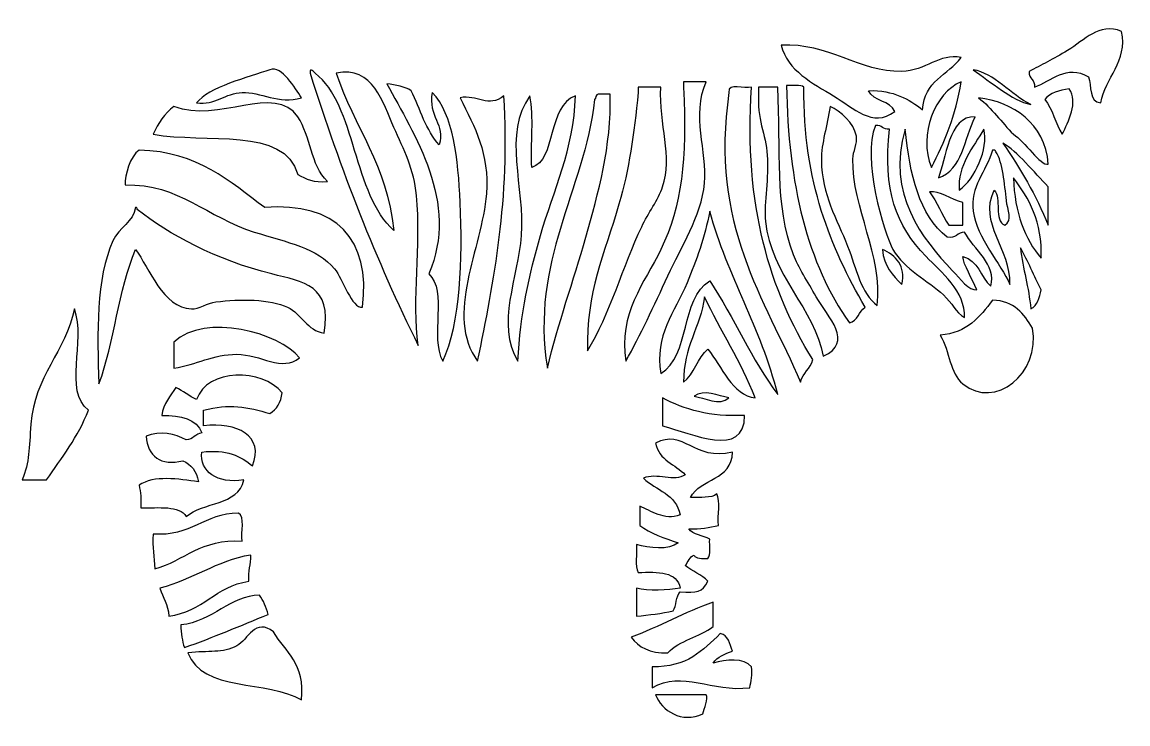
# Model space of a CAD drawing. Header units: centimetres. Extents: x -66 to 65, y -66 to 66.
# Drawn here: x 9.34 to 17, y 43.71 to 48.57 of the extents above; entities that cross this region are included whole.
import ezdxf

# ---------------------------------------------------------------- set-up
doc = ezdxf.new("R2010")
doc.units = ezdxf.units.CM
doc.header["$MEASUREMENT"] = 0
doc.layers.add('Layer 1', color=7, linetype='Continuous')

msp = doc.modelspace()

# ---------------------------------------------------------------- linework, layer by layer
at = {"layer": 'Layer 1'}
for points, knots in [([(16.96057, 48.50759), (17.00407, 48.29693), (16.84712, 48.18686), (16.81542, 48.01155), (16.81542, 48.01155), (16.73242, 48.01729), (16.75435, 48.12791), (16.73073, 48.19303), (16.73073, 48.19303), (16.57674, 48.2805), (16.47522, 48.16303), (16.35568, 48.12043), (16.35568, 48.12043), (16.36502, 48.17814), (16.31258, 48.17411), (16.31941, 48.22933), (16.31941, 48.22933), (16.40146, 48.27267), (16.48718, 48.3168), (16.58555, 48.37451), (16.58555, 48.37451), (16.70517, 48.44464), (16.80008, 48.57146), (16.96057, 48.50759)], [0, 0, 0, 0, 0.1428571, 0.1428571, 0.1428571, 0.1428571, 0.2857143, 0.2857143, 0.2857143, 0.2857143, 0.4285714, 0.4285714, 0.4285714, 0.4285714, 0.5714286, 0.5714286, 0.5714286, 0.5714286, 0.7142857, 0.7142857, 0.7142857, 0.7142857, 1, 1, 1, 1]), ([(14.60147, 48.4108), (14.92132, 48.43181), (15.14704, 48.223), (15.43623, 48.22935), (15.43623, 48.22935), (15.60215, 48.23297), (15.69872, 48.35823), (15.84758, 48.32613), (15.84758, 48.32613), (15.75926, 48.20474), (15.58943, 48.16487), (15.58141, 47.9632), (15.58141, 47.9632), (15.48545, 48.0366), (15.3808, 48.10134), (15.20636, 48.09626), (15.20636, 48.09626), (15.23898, 48.02003), (15.3573, 48.02945), (15.38784, 47.95108), (15.38784, 47.95108), (15.2347, 47.83662), (15.10056, 47.97722), (14.96437, 48.05998), (14.96437, 48.05998), (14.82166, 48.1467), (14.64184, 48.23647), (14.60147, 48.4108)], [0, 0, 0, 0, 0.125, 0.125, 0.125, 0.125, 0.25, 0.25, 0.25, 0.25, 0.375, 0.375, 0.375, 0.375, 0.5, 0.5, 0.5, 0.5, 0.625, 0.625, 0.625, 0.625, 0.75, 0.75, 0.75, 0.75, 1, 1, 1, 1]), ([(11.27449, 48.04785), (11.11976, 47.99824), (10.98956, 48.0892), (10.86317, 48.08415), (10.86317, 48.08415), (10.75025, 48.07965), (10.67452, 47.99406), (10.54861, 48.01155), (10.54861, 48.01155), (10.62317, 48.119), (10.91239, 48.1902), (11.05672, 48.24142), (11.05672, 48.24142), (11.14069, 48.27123), (11.23123, 48.11172), (11.27449, 48.04785)], [0, 0, 0, 0, 0.2, 0.2, 0.2, 0.2, 0.4, 0.4, 0.4, 0.4, 0.6, 0.6, 0.6, 0.6, 1, 1, 1, 1]), ([(11.91568, 47.12839), (11.87062, 47.57935), (11.64051, 47.84528), (11.51642, 48.2172), (11.51642, 48.2172), (11.77132, 48.27234), (11.84207, 48.00879), (11.91568, 47.84218), (11.91568, 47.84218), (11.98431, 47.6869), (12.05625, 47.5496), (12.07297, 47.37035), (12.07297, 47.37035), (12.10551, 47.02073), (12.04051, 46.64677), (12.08504, 46.3299), (12.08504, 46.3299), (11.79342, 46.91741), (11.54651, 47.5496), (11.33497, 48.2172), (11.33497, 48.2172), (11.33209, 48.26596), (11.36664, 48.22075), (11.37127, 48.2172), (11.37127, 48.2172), (11.65266, 48.00027), (11.63546, 47.37078), (11.91568, 47.12839)], [0, 0, 0, 0, 0.125, 0.125, 0.125, 0.125, 0.25, 0.25, 0.25, 0.25, 0.375, 0.375, 0.375, 0.375, 0.5, 0.5, 0.5, 0.5, 0.625, 0.625, 0.625, 0.625, 0.75, 0.75, 0.75, 0.75, 1, 1, 1, 1]), ([(15.93224, 48.24142), (16.07408, 48.21787), (16.19521, 48.06886), (16.33147, 47.99946), (16.33147, 47.99946), (16.19744, 48.03081), (16.05292, 48.15638), (15.93224, 48.24142)], [0, 0, 0, 0, 0.3333333, 0.3333333, 0.3333333, 0.3333333, 1, 1, 1, 1]), ([(11.45594, 47.46714), (11.36138, 47.45724), (11.30433, 47.48487), (11.25031, 47.51556), (11.25031, 47.51556), (11.15802, 47.85071), (10.60946, 47.72963), (10.24616, 47.7938), (10.24616, 47.7938), (10.28288, 47.87), (10.32575, 47.94006), (10.39134, 47.98737), (10.39134, 47.98737), (10.69588, 47.8631), (11.09275, 48.15107), (11.25031, 47.91479), (11.25031, 47.91479), (11.34111, 47.77866), (11.33656, 47.58226), (11.45594, 47.46714)], [0, 0, 0, 0, 0.1666667, 0.1666667, 0.1666667, 0.1666667, 0.3333333, 0.3333333, 0.3333333, 0.3333333, 0.5, 0.5, 0.5, 0.5, 0.6666667, 0.6666667, 0.6666667, 0.6666667, 1, 1, 1, 1]), ([(11.86729, 48.14466), (11.93071, 48.13548), (11.99201, 48.12418), (12.03668, 48.09624), (12.03668, 48.09624), (12.09701, 47.96704), (12.14037, 47.82089), (12.23022, 47.72119), (12.23022, 47.72119), (12.27644, 47.86023), (12.14844, 47.91875), (12.18185, 48.08415), (12.18185, 48.08415), (12.32801, 47.93373), (12.36182, 47.6206), (12.37537, 47.32196), (12.37537, 47.32196), (12.39331, 46.92847), (12.37828, 46.48347), (12.2544, 46.22106), (12.2544, 46.22106), (12.16288, 46.3901), (12.29046, 46.70916), (12.15764, 46.82595), (12.15764, 46.82595), (12.37254, 47.32281), (12.05406, 47.79295), (11.86729, 48.14466)], [0, 0, 0, 0, 0.125, 0.125, 0.125, 0.125, 0.25, 0.25, 0.25, 0.25, 0.375, 0.375, 0.375, 0.375, 0.5, 0.5, 0.5, 0.5, 0.625, 0.625, 0.625, 0.625, 0.75, 0.75, 0.75, 0.75, 1, 1, 1, 1]), ([(14.08127, 48.15672), (13.97721, 47.92619), (14.09032, 47.67539), (14.06915, 47.45504), (14.06915, 47.45504), (14.0469, 47.22324), (13.90672, 47.01297), (13.81507, 46.81385), (13.81507, 46.81385), (13.71789, 46.60263), (13.62497, 46.403), (13.52472, 46.22105), (13.52472, 46.22105), (13.46794, 46.55226), (13.65503, 46.76329), (13.76668, 46.99533), (13.76668, 46.99533), (13.91247, 47.29825), (13.94824, 47.61961), (13.92395, 48.12044), (13.92395, 48.12044), (13.92395, 48.13256), (13.92395, 48.14465), (13.92395, 48.15674), (13.92395, 48.15674), (13.97639, 48.15672), (14.02883, 48.15672), (14.08127, 48.15672)], [0, 0, 0, 0, 0.125, 0.125, 0.125, 0.125, 0.25, 0.25, 0.25, 0.25, 0.375, 0.375, 0.375, 0.375, 0.5, 0.5, 0.5, 0.5, 0.625, 0.625, 0.625, 0.625, 0.75, 0.75, 0.75, 0.75, 1, 1, 1, 1]), ([(14.39581, 48.12042), (14.33988, 47.29426), (14.52495, 46.70908), (14.81928, 46.23312), (14.81928, 46.23312), (14.80536, 46.16637), (14.74922, 46.14187), (14.73456, 46.07585), (14.73456, 46.07585), (14.48704, 46.65584), (14.10414, 47.16218), (14.23855, 48.08412), (14.23855, 48.08412), (14.23076, 48.15641), (14.3467, 48.105), (14.39581, 48.12042)], [0, 0, 0, 0, 0.2, 0.2, 0.2, 0.2, 0.4, 0.4, 0.4, 0.4, 0.6, 0.6, 0.6, 0.6, 1, 1, 1, 1]), ([(14.75874, 48.12042), (14.75115, 47.46357), (14.94538, 47.00851), (15.18218, 46.59608), (15.18218, 46.59608), (15.14008, 46.56555), (15.13143, 46.50165), (15.07328, 46.4872), (15.07328, 46.4872), (14.78462, 46.89212), (14.6477, 47.44883), (14.63775, 48.13254), (14.63775, 48.13254), (14.67883, 48.12923), (14.73582, 48.14191), (14.75874, 48.12042)], [0, 0, 0, 0, 0.2, 0.2, 0.2, 0.2, 0.4, 0.4, 0.4, 0.4, 0.6, 0.6, 0.6, 0.6, 1, 1, 1, 1]), ([(15.84758, 48.15672), (15.81366, 47.92452), (15.73243, 47.73955), (15.64192, 47.56392), (15.64192, 47.56392), (15.54794, 47.79406), (15.66901, 48.08259), (15.84758, 48.15672)], [0, 0, 0, 0, 0.3333333, 0.3333333, 0.3333333, 0.3333333, 1, 1, 1, 1]), ([(12.3754, 48.04785), (12.49089, 48.07045), (12.57341, 47.97358), (12.67787, 48.05997), (12.67787, 48.05997), (12.72264, 47.34173), (12.61101, 46.77989), (12.49642, 46.22106), (12.49642, 46.22106), (12.26401, 46.5392), (12.52756, 47.0024), (12.5569, 47.38248), (12.5569, 47.38248), (12.57852, 47.66275), (12.47673, 47.83846), (12.3754, 48.04785)], [0, 0, 0, 0, 0.2, 0.2, 0.2, 0.2, 0.4, 0.4, 0.4, 0.4, 0.6, 0.6, 0.6, 0.6, 1, 1, 1, 1]), ([(13.41587, 48.07203), (13.42399, 47.71013), (13.33369, 47.38742), (13.24651, 47.08), (13.24651, 47.08), (13.16081, 46.77779), (13.05416, 46.48373), (12.98034, 46.17264), (12.98034, 46.17264), (12.85871, 46.92445), (13.23228, 47.3853), (13.30699, 48.03573), (13.30699, 48.03573), (13.31741, 48.04552), (13.31416, 48.06888), (13.33117, 48.07203), (13.33117, 48.07203), (13.35941, 48.07203), (13.38764, 48.07203), (13.41587, 48.07203)], [0, 0, 0, 0, 0.1666667, 0.1666667, 0.1666667, 0.1666667, 0.3333333, 0.3333333, 0.3333333, 0.3333333, 0.5, 0.5, 0.5, 0.5, 0.6666667, 0.6666667, 0.6666667, 0.6666667, 1, 1, 1, 1]), ([(13.76668, 48.12042), (13.75165, 47.86332), (13.85016, 47.63877), (13.7788, 47.43084), (13.7788, 47.43084), (13.74755, 47.33977), (13.67916, 47.2477), (13.63362, 47.15258), (13.63362, 47.15258), (13.50519, 46.88448), (13.41283, 46.54293), (13.25857, 46.29361), (13.25857, 46.29361), (13.24666, 46.69951), (13.37581, 46.96274), (13.47632, 47.30985), (13.47632, 47.30985), (13.54678, 47.55311), (13.57977, 47.78896), (13.60941, 48.08413), (13.60941, 48.08413), (13.60941, 48.09622), (13.60941, 48.10834), (13.60941, 48.12043), (13.60941, 48.12043), (13.66185, 48.12042), (13.71427, 48.12042), (13.76668, 48.12042)], [0, 0, 0, 0, 0.125, 0.125, 0.125, 0.125, 0.25, 0.25, 0.25, 0.25, 0.375, 0.375, 0.375, 0.375, 0.5, 0.5, 0.5, 0.5, 0.625, 0.625, 0.625, 0.625, 0.75, 0.75, 0.75, 0.75, 1, 1, 1, 1]), ([(14.57729, 48.12042), (14.59928, 47.68222), (14.55379, 47.30786), (14.68617, 46.959), (14.68617, 46.959), (14.71861, 46.87349), (14.78481, 46.77085), (14.84341, 46.66865), (14.84341, 46.66865), (14.9244, 46.52757), (15.10903, 46.35089), (14.8918, 46.25733), (14.8918, 46.25733), (14.83555, 46.58012), (14.5272, 46.82306), (14.49257, 47.18888), (14.49257, 47.18888), (14.47926, 47.3294), (14.51654, 47.49151), (14.50466, 47.64862), (14.50466, 47.64862), (14.49344, 47.79623), (14.43052, 47.89997), (14.44418, 48.08415), (14.44418, 48.08415), (14.44418, 48.09624), (14.44418, 48.10836), (14.44418, 48.12045), (14.44418, 48.12045), (14.48857, 48.12042), (14.53292, 48.12042), (14.57729, 48.12042)], [0, 0, 0, 0, 0.1111111, 0.1111111, 0.1111111, 0.1111111, 0.2222222, 0.2222222, 0.2222222, 0.2222222, 0.3333333, 0.3333333, 0.3333333, 0.3333333, 0.4444444, 0.4444444, 0.4444444, 0.4444444, 0.5555556, 0.5555556, 0.5555556, 0.5555556, 0.6666667, 0.6666667, 0.6666667, 0.6666667, 0.7777778, 0.7777778, 0.7777778, 0.7777778, 1, 1, 1, 1]), ([(16.54928, 47.79379), (16.50081, 47.86637), (16.48393, 47.97043), (16.42829, 48.03575), (16.42829, 48.03575), (16.46441, 48.08031), (16.52716, 48.09817), (16.59765, 48.10835), (16.59765, 48.10835), (16.66093, 48.01782), (16.59209, 47.88235), (16.54928, 47.79379)], [0, 0, 0, 0, 0.25, 0.25, 0.25, 0.25, 0.5, 0.5, 0.5, 0.5, 1, 1, 1, 1]), ([(12.85935, 48.05996), (12.8875, 47.91875), (12.8634, 47.72529), (12.87144, 47.56392), (12.87144, 47.56392), (13.04162, 47.61157), (12.98037, 47.99532), (13.17391, 48.05996), (13.17391, 48.05996), (13.16468, 47.68848), (13.02238, 47.40625), (12.93195, 47.09209), (12.93195, 47.09209), (12.85448, 46.82311), (12.79349, 46.55234), (12.77466, 46.22106), (12.77466, 46.22106), (12.61988, 46.47556), (12.77736, 46.80415), (12.79887, 47.09209), (12.79887, 47.09209), (12.8236, 47.42285), (12.6675, 47.80499), (12.85935, 48.05996)], [0, 0, 0, 0, 0.1428571, 0.1428571, 0.1428571, 0.1428571, 0.2857143, 0.2857143, 0.2857143, 0.2857143, 0.4285714, 0.4285714, 0.4285714, 0.4285714, 0.5714286, 0.5714286, 0.5714286, 0.5714286, 0.7142857, 0.7142857, 0.7142857, 0.7142857, 1, 1, 1, 1]), ([(14.94024, 47.98736), (15.01202, 47.9531), (15.10632, 47.87285), (15.12166, 47.78173), (15.12166, 47.78173), (15.13036, 47.73029), (15.09835, 47.67375), (15.0975, 47.62444), (15.0975, 47.62444), (15.09139, 47.28141), (15.30874, 46.95176), (15.26683, 46.6082), (15.26683, 46.6082), (15.15422, 46.68887), (15.12189, 46.86395), (15.06117, 47.01955), (15.06117, 47.01955), (14.98764, 47.20791), (14.88131, 47.37438), (14.87972, 47.61235), (14.87972, 47.61235), (14.87891, 47.73522), (14.91974, 47.85192), (14.94024, 47.98736)], [0, 0, 0, 0, 0.1428571, 0.1428571, 0.1428571, 0.1428571, 0.2857143, 0.2857143, 0.2857143, 0.2857143, 0.4285714, 0.4285714, 0.4285714, 0.4285714, 0.5714286, 0.5714286, 0.5714286, 0.5714286, 0.7142857, 0.7142857, 0.7142857, 0.7142857, 1, 1, 1, 1]), ([(15.96852, 48.04785), (16.2049, 48.018), (16.43091, 47.87304), (16.45247, 47.58811), (16.45247, 47.58811), (16.39638, 47.57136), (16.28867, 47.7481), (16.21048, 47.79377), (16.21048, 47.79377), (16.12886, 47.87748), (16.06125, 47.97522), (15.96852, 48.04785)], [0, 0, 0, 0, 0.25, 0.25, 0.25, 0.25, 0.5, 0.5, 0.5, 0.5, 1, 1, 1, 1]), ([(15.94436, 47.91479), (15.87036, 47.76295), (15.85832, 47.54914), (15.69028, 47.49135), (15.69028, 47.49135), (15.73987, 47.61163), (15.76214, 47.92699), (15.94436, 47.91479)], [0, 0, 0, 0, 0.3333333, 0.3333333, 0.3333333, 0.3333333, 1, 1, 1, 1]), ([(15.35154, 47.83009), (15.30635, 47.40744), (15.39528, 47.16181), (15.60562, 46.94691), (15.60562, 46.94691), (15.70619, 46.8442), (15.87931, 46.70296), (15.87179, 46.5235), (15.87179, 46.5235), (15.80795, 46.55993), (15.7876, 46.62486), (15.72661, 46.68077), (15.72661, 46.68077), (15.61998, 46.77853), (15.45189, 46.85995), (15.37577, 46.99533), (15.37577, 46.99533), (15.31232, 47.10817), (15.15794, 47.63128), (15.2548, 47.85427), (15.2548, 47.85427), (15.30291, 47.86211), (15.30338, 47.82226), (15.35154, 47.83009)], [0, 0, 0, 0, 0.1428571, 0.1428571, 0.1428571, 0.1428571, 0.2857143, 0.2857143, 0.2857143, 0.2857143, 0.4285714, 0.4285714, 0.4285714, 0.4285714, 0.5714286, 0.5714286, 0.5714286, 0.5714286, 0.7142857, 0.7142857, 0.7142857, 0.7142857, 1, 1, 1, 1]), ([(15.46044, 47.83009), (15.49137, 47.5142), (15.55794, 47.23396), (15.75079, 47.08), (15.75079, 47.08), (15.81201, 47.07119), (15.82244, 47.11321), (15.87176, 47.1163), (15.87176, 47.1163), (15.93238, 46.99697), (16.0989, 46.8905), (16.05324, 46.74125), (16.05324, 46.74125), (15.98344, 46.80451), (15.96762, 46.92178), (15.8597, 46.94691), (15.8597, 46.94691), (15.86422, 46.89077), (15.92643, 46.788), (15.95643, 46.71704), (15.95643, 46.71704), (15.90256, 46.70728), (15.84247, 46.79173), (15.78712, 46.85013), (15.78712, 46.85013), (15.58048, 47.06783), (15.32635, 47.38083), (15.46044, 47.83009)], [0, 0, 0, 0, 0.125, 0.125, 0.125, 0.125, 0.25, 0.25, 0.25, 0.25, 0.375, 0.375, 0.375, 0.375, 0.5, 0.5, 0.5, 0.5, 0.625, 0.625, 0.625, 0.625, 0.75, 0.75, 0.75, 0.75, 1, 1, 1, 1]), ([(16.00485, 47.83009), (16.04062, 47.69274), (15.9422, 47.482), (15.83546, 47.40665), (15.83546, 47.40665), (15.82019, 47.57747), (15.9347, 47.70611), (16.00485, 47.83009)], [0, 0, 0, 0, 0.3333333, 0.3333333, 0.3333333, 0.3333333, 1, 1, 1, 1]), ([(11.69793, 46.59608), (11.62461, 46.58489), (11.56228, 46.79171), (11.50439, 46.86222), (11.50439, 46.86222), (11.38702, 47.00515), (11.17586, 47.0451), (10.94787, 47.1163), (10.94787, 47.1163), (10.62077, 47.21843), (10.42675, 47.45256), (10.05263, 47.44293), (10.05263, 47.44293), (10.05184, 47.5104), (10.08687, 47.64102), (10.14941, 47.68492), (10.14941, 47.68492), (10.55973, 47.6718), (10.77899, 47.46762), (11.02047, 47.28569), (11.02047, 47.28569), (11.51219, 47.32879), (11.75884, 47.06566), (11.69793, 46.59608)], [0, 0, 0, 0, 0.1428571, 0.1428571, 0.1428571, 0.1428571, 0.2857143, 0.2857143, 0.2857143, 0.2857143, 0.4285714, 0.4285714, 0.4285714, 0.4285714, 0.5714286, 0.5714286, 0.5714286, 0.5714286, 0.7142857, 0.7142857, 0.7142857, 0.7142857, 1, 1, 1, 1]), ([(16.06533, 47.68492), (16.07941, 47.68688), (16.08684, 47.68225), (16.08949, 47.6728), (16.08949, 47.6728), (16.13828, 47.59663), (16.14878, 47.45132), (16.16209, 47.33408), (16.16209, 47.33408), (16.1691, 47.27267), (16.21003, 47.1965), (16.15002, 47.16469), (16.15002, 47.16469), (16.07496, 47.19448), (16.12883, 47.35323), (16.07742, 47.40665), (16.07742, 47.40665), (15.96595, 47.17583), (16.19484, 46.99927), (16.18632, 46.75337), (16.18632, 46.75337), (16.12152, 46.89759), (15.95867, 47.07431), (15.93221, 47.26148), (15.93221, 47.26148), (15.90859, 47.42907), (16.0217, 47.53329), (16.06533, 47.68492)], [0, 0, 0, 0, 0.125, 0.125, 0.125, 0.125, 0.25, 0.25, 0.25, 0.25, 0.375, 0.375, 0.375, 0.375, 0.5, 0.5, 0.5, 0.5, 0.625, 0.625, 0.625, 0.625, 0.75, 0.75, 0.75, 0.75, 1, 1, 1, 1]), ([(16.13793, 47.73331), (16.23786, 47.67592), (16.35317, 47.52918), (16.45247, 47.43086), (16.45247, 47.43086), (16.45247, 47.34215), (16.45247, 47.2534), (16.45247, 47.16469), (16.45247, 47.16469), (16.36592, 47.37252), (16.25734, 47.55831), (16.13793, 47.73331)], [0, 0, 0, 0, 0.25, 0.25, 0.25, 0.25, 0.5, 0.5, 0.5, 0.5, 1, 1, 1, 1]), ([(16.21051, 47.49132), (16.32047, 47.35128), (16.4094, 47.19012), (16.40408, 46.93482), (16.40408, 46.93482), (16.28782, 47.0686), (16.21974, 47.25055), (16.21051, 47.49132)], [0, 0, 0, 0, 0.3333333, 0.3333333, 0.3333333, 0.3333333, 1, 1, 1, 1]), ([(15.62977, 47.39456), (15.69647, 47.40858), (15.78132, 47.33654), (15.85967, 47.32196), (15.85967, 47.32196), (15.85967, 47.26955), (15.85967, 47.21711), (15.85967, 47.16469), (15.85967, 47.16469), (15.82739, 47.16469), (15.79514, 47.16469), (15.76289, 47.16469), (15.76289, 47.16469), (15.71404, 47.23682), (15.68184, 47.32561), (15.62977, 47.39456)], [0, 0, 0, 0, 0.2, 0.2, 0.2, 0.2, 0.4, 0.4, 0.4, 0.4, 0.6, 0.6, 0.6, 0.6, 1, 1, 1, 1]), ([(10.12522, 47.28569), (10.13551, 47.28791), (10.1366, 47.28098), (10.13729, 47.27357), (10.13729, 47.27357), (10.35377, 47.09998), (10.68813, 46.92183), (11.06886, 46.82595), (11.06886, 46.82595), (11.28878, 46.77057), (11.4919, 46.74983), (11.43182, 46.41463), (11.43182, 46.41463), (11.31482, 46.4349), (11.27799, 46.54854), (11.17774, 46.59611), (11.17774, 46.59611), (11.05839, 46.65276), (10.84868, 46.65339), (10.68173, 46.63241), (10.68173, 46.63241), (10.62339, 46.62508), (10.5655, 46.58187), (10.51237, 46.58402), (10.51237, 46.58402), (10.31592, 46.59188), (10.21929, 46.86771), (10.12523, 46.99534), (10.12523, 46.99534), (10.00781, 46.71753), (9.97791, 46.35222), (9.87115, 46.06379), (9.87115, 46.06379), (9.858, 46.41719), (9.85107, 46.7951), (9.96791, 47.05585), (9.96791, 47.05585), (10.01, 47.14969), (10.1112, 47.18975), (10.12522, 47.28569)], [0, 0, 0, 0, 0.0909091, 0.0909091, 0.0909091, 0.0909091, 0.1818182, 0.1818182, 0.1818182, 0.1818182, 0.2727273, 0.2727273, 0.2727273, 0.2727273, 0.3636364, 0.3636364, 0.3636364, 0.3636364, 0.4545455, 0.4545455, 0.4545455, 0.4545455, 0.5454545, 0.5454545, 0.5454545, 0.5454545, 0.6363636, 0.6363636, 0.6363636, 0.6363636, 0.7272727, 0.7272727, 0.7272727, 0.7272727, 0.8181818, 0.8181818, 0.8181818, 0.8181818, 1, 1, 1, 1]), ([(14.10543, 47.26148), (14.2309, 46.80621), (14.46055, 46.45516), (14.57729, 45.99119), (14.57729, 45.99119), (14.39568, 46.22897), (14.274, 46.52668), (14.10543, 46.77756), (14.10543, 46.77756), (13.90101, 46.65532), (13.97248, 46.25723), (13.76668, 46.13637), (13.76668, 46.13637), (13.71937, 46.40251), (13.86394, 46.55841), (13.94816, 46.76547), (13.94816, 46.76547), (14.01206, 46.92257), (14.0722, 47.07815), (14.10543, 47.26148)], [0, 0, 0, 0, 0.1666667, 0.1666667, 0.1666667, 0.1666667, 0.3333333, 0.3333333, 0.3333333, 0.3333333, 0.5, 0.5, 0.5, 0.5, 0.6666667, 0.6666667, 0.6666667, 0.6666667, 1, 1, 1, 1]), ([(15.30317, 46.99533), (15.39511, 46.95699), (15.46658, 46.87963), (15.43623, 46.75337), (15.43623, 46.75337), (15.37482, 46.81693), (15.30997, 46.87712), (15.30317, 46.99533)], [0, 0, 0, 0, 0.3333333, 0.3333333, 0.3333333, 0.3333333, 1, 1, 1, 1]), ([(16.25895, 47.0074), (16.31293, 46.91622), (16.35203, 46.81015), (16.40407, 46.71705), (16.40407, 46.71705), (16.39163, 46.66093), (16.37729, 46.60672), (16.33147, 46.58399), (16.33147, 46.58399), (16.31647, 46.73427), (16.27718, 46.86034), (16.25895, 47.0074)], [0, 0, 0, 0, 0.25, 0.25, 0.25, 0.25, 0.5, 0.5, 0.5, 0.5, 1, 1, 1, 1]), ([(14.06915, 46.66868), (14.18141, 46.43011), (14.32291, 46.22074), (14.42001, 45.96698), (14.42001, 45.96698), (14.26428, 45.98471), (14.18652, 46.1851), (14.09336, 46.30573), (14.09336, 46.30573), (14.0211, 46.2449), (13.99914, 46.13378), (13.92397, 46.07586), (13.92397, 46.07586), (13.92228, 46.32356), (14.04031, 46.45154), (14.06915, 46.66868)], [0, 0, 0, 0, 0.2, 0.2, 0.2, 0.2, 0.4, 0.4, 0.4, 0.4, 0.6, 0.6, 0.6, 0.6, 1, 1, 1, 1]), ([(15.7024, 46.40251), (15.89102, 46.4155), (15.97852, 46.5297), (16.06536, 46.64447), (16.06536, 46.64447), (16.21768, 46.63952), (16.28343, 46.548), (16.34362, 46.4509), (16.34362, 46.4509), (16.39815, 46.13488), (16.08404, 45.88273), (15.85972, 46.06376), (15.85972, 46.06376), (15.77027, 46.13591), (15.77093, 46.28853), (15.7024, 46.40251)], [0, 0, 0, 0, 0.2, 0.2, 0.2, 0.2, 0.4, 0.4, 0.4, 0.4, 0.6, 0.6, 0.6, 0.6, 1, 1, 1, 1]), ([(9.70176, 46.58399), (9.78394, 46.35764), (9.62365, 46.01765), (9.79854, 45.88229), (9.79854, 45.88229), (9.72782, 45.69494), (9.61233, 45.55235), (9.50819, 45.39834), (9.50819, 45.39834), (9.45173, 45.39834), (9.39524, 45.39834), (9.3388, 45.39834), (9.3388, 45.39834), (9.39, 45.52238), (9.38759, 45.61712), (9.39931, 45.78548), (9.39931, 45.78548), (9.42246, 46.1171), (9.64368, 46.28932), (9.70176, 46.58399)], [0, 0, 0, 0, 0.1666667, 0.1666667, 0.1666667, 0.1666667, 0.3333333, 0.3333333, 0.3333333, 0.3333333, 0.5, 0.5, 0.5, 0.5, 0.6666667, 0.6666667, 0.6666667, 0.6666667, 1, 1, 1, 1]), ([(11.2624, 46.24524), (11.14111, 46.14496), (10.99297, 46.26945), (10.82687, 46.26945), (10.82687, 46.26945), (10.66084, 46.26945), (10.55043, 46.19849), (10.39134, 46.17267), (10.39134, 46.17267), (10.39134, 46.23315), (10.39134, 46.29364), (10.39134, 46.35415), (10.39134, 46.35415), (10.60975, 46.55806), (11.12217, 46.41936), (11.2624, 46.24524)], [0, 0, 0, 0, 0.2, 0.2, 0.2, 0.2, 0.4, 0.4, 0.4, 0.4, 0.6, 0.6, 0.6, 0.6, 1, 1, 1, 1]), ([(11.14143, 46.00328), (11.13534, 45.93277), (11.10209, 45.88938), (11.05674, 45.8581), (11.05674, 45.8581), (10.90468, 45.90692), (10.77035, 45.92716), (10.59703, 45.88231), (10.59703, 45.88231), (10.59703, 45.84601), (10.59703, 45.80971), (10.59703, 45.77341), (10.59703, 45.77341), (10.82706, 45.80286), (11.0206, 45.70446), (10.93578, 45.49517), (10.93578, 45.49517), (10.8568, 45.56542), (10.75356, 45.61135), (10.58494, 45.59195), (10.58494, 45.59195), (10.56772, 45.46066), (10.69085, 45.36801), (10.87532, 45.39838), (10.87532, 45.39838), (10.83725, 45.2187), (10.59081, 45.24736), (10.47606, 45.14433), (10.47606, 45.14433), (10.43005, 45.22333), (10.28614, 45.20444), (10.1615, 45.20481), (10.1615, 45.20481), (10.16523, 45.26498), (10.15959, 45.3158), (10.14941, 45.3621), (10.14941, 45.3621), (10.25231, 45.43274), (10.4223, 45.40478), (10.56073, 45.38628), (10.56073, 45.38628), (10.55004, 45.46023), (10.51014, 45.50505), (10.45188, 45.53146), (10.45188, 45.53146), (10.30321, 45.49153), (10.20661, 45.56543), (10.19777, 45.70085), (10.19777, 45.70085), (10.29455, 45.74003), (10.40102, 45.719), (10.47606, 45.67667), (10.47606, 45.67667), (10.52556, 45.67955), (10.5398, 45.71776), (10.58494, 45.72506), (10.58494, 45.72506), (10.54978, 45.82298), (10.4391, 45.84537), (10.30665, 45.84603), (10.30665, 45.84603), (10.31977, 45.92972), (10.367, 45.97927), (10.40346, 46.0396), (10.40346, 46.0396), (10.45458, 46.01409), (10.49749, 45.98039), (10.54861, 45.95491), (10.54861, 45.95491), (10.61899, 46.17555), (11.00702, 46.17224), (11.14143, 46.00328)], [0, 0, 0, 0, 0.0526316, 0.0526316, 0.0526316, 0.0526316, 0.1052632, 0.1052632, 0.1052632, 0.1052632, 0.1578947, 0.1578947, 0.1578947, 0.1578947, 0.2105263, 0.2105263, 0.2105263, 0.2105263, 0.2631579, 0.2631579, 0.2631579, 0.2631579, 0.3157895, 0.3157895, 0.3157895, 0.3157895, 0.3684211, 0.3684211, 0.3684211, 0.3684211, 0.4210526, 0.4210526, 0.4210526, 0.4210526, 0.4736842, 0.4736842, 0.4736842, 0.4736842, 0.5263158, 0.5263158, 0.5263158, 0.5263158, 0.5789474, 0.5789474, 0.5789474, 0.5789474, 0.6315789, 0.6315789, 0.6315789, 0.6315789, 0.6842105, 0.6842105, 0.6842105, 0.6842105, 0.7368421, 0.7368421, 0.7368421, 0.7368421, 0.7894737, 0.7894737, 0.7894737, 0.7894737, 0.8421053, 0.8421053, 0.8421053, 0.8421053, 0.8947368, 0.8947368, 0.8947368, 0.8947368, 1, 1, 1, 1]), ([(14.23851, 45.96698), (14.17744, 45.90845), (14.06526, 45.96896), (13.99655, 45.97907), (13.99655, 45.97907), (14.06537, 46.02984), (14.16485, 45.98203), (14.23851, 45.96698)], [0, 0, 0, 0, 0.3333333, 0.3333333, 0.3333333, 0.3333333, 1, 1, 1, 1]), ([(13.7788, 45.96698), (13.9289, 45.88721), (14.10479, 45.83326), (14.34739, 45.84599), (14.34739, 45.84599), (14.34593, 45.54262), (13.98361, 45.72042), (13.7788, 45.77339), (13.7788, 45.77339), (13.7788, 45.83794), (13.7788, 45.90245), (13.7788, 45.96698)], [0, 0, 0, 0, 0.25, 0.25, 0.25, 0.25, 0.5, 0.5, 0.5, 0.5, 1, 1, 1, 1]), ([(14.26272, 45.59196), (14.26153, 45.39151), (14.03854, 45.41284), (13.97234, 45.27742), (13.97234, 45.27742), (14.04034, 45.27798), (14.11619, 45.27073), (14.15379, 45.3016), (14.15379, 45.3016), (14.18184, 45.253), (14.158, 45.15256), (14.16591, 45.08382), (14.16591, 45.08382), (14.1027, 45.07043), (14.04174, 45.0548), (13.96028, 45.05964), (13.96028, 45.05964), (13.98859, 45.0154), (14.06, 45.01421), (14.1054, 44.98706), (14.1054, 44.98706), (14.10148, 44.94258), (14.11575, 44.87996), (14.09333, 44.85397), (14.09333, 44.85397), (14.05216, 44.85315), (14.00893, 44.85021), (13.99655, 44.87818), (13.99655, 44.87818), (13.9643, 44.86606), (13.95665, 44.82934), (13.93607, 44.80558), (13.93607, 44.80558), (13.98332, 44.76412), (14.05093, 44.74301), (14.09334, 44.6967), (14.09334, 44.6967), (14.05341, 44.621), (14.0187, 44.61325), (13.89974, 44.6241), (13.89974, 44.6241), (13.87016, 44.59322), (13.8764, 44.5265), (13.85137, 44.49101), (13.85137, 44.49101), (13.77308, 44.47249), (13.68595, 44.46286), (13.59732, 44.45471), (13.59732, 44.45471), (13.59732, 44.51924), (13.59732, 44.58377), (13.59732, 44.64831), (13.59732, 44.64831), (13.67786, 44.62278), (13.81655, 44.63683), (13.89974, 44.64831), (13.89974, 44.64831), (13.88289, 44.76449), (13.74713, 44.76184), (13.60941, 44.75719), (13.60941, 44.75719), (13.58425, 44.80063), (13.60314, 44.88803), (13.59732, 44.95076), (13.59732, 44.95076), (13.68559, 44.92888), (13.82002, 44.90694), (13.88767, 44.96288), (13.88767, 44.96288), (13.79205, 44.9963), (13.69241, 45.02575), (13.62147, 45.08385), (13.62147, 45.08385), (13.62147, 45.12822), (13.62147, 45.17259), (13.62147, 45.21694), (13.62147, 45.21694), (13.69563, 45.18466), (13.79165, 45.115), (13.89973, 45.15646), (13.89973, 45.15646), (13.87364, 45.29971), (13.7327, 45.32817), (13.64568, 45.41051), (13.64568, 45.41051), (13.73474, 45.45197), (13.8624, 45.37998), (13.93606, 45.43472), (13.93606, 45.43472), (13.86692, 45.50671), (13.7536, 45.53455), (13.7304, 45.65247), (13.7304, 45.65247), (13.9221, 45.75867), (13.99785, 45.52354), (14.26272, 45.59196)], [0, 0, 0, 0, 0.04, 0.04, 0.04, 0.04, 0.08, 0.08, 0.08, 0.08, 0.12, 0.12, 0.12, 0.12, 0.16, 0.16, 0.16, 0.16, 0.2, 0.2, 0.2, 0.2, 0.24, 0.24, 0.24, 0.24, 0.28, 0.28, 0.28, 0.28, 0.32, 0.32, 0.32, 0.32, 0.36, 0.36, 0.36, 0.36, 0.4, 0.4, 0.4, 0.4, 0.44, 0.44, 0.44, 0.44, 0.48, 0.48, 0.48, 0.48, 0.52, 0.52, 0.52, 0.52, 0.56, 0.56, 0.56, 0.56, 0.6, 0.6, 0.6, 0.6, 0.64, 0.64, 0.64, 0.64, 0.68, 0.68, 0.68, 0.68, 0.72, 0.72, 0.72, 0.72, 0.76, 0.76, 0.76, 0.76, 0.8, 0.8, 0.8, 0.8, 0.84, 0.84, 0.84, 0.84, 0.88, 0.88, 0.88, 0.88, 0.92, 0.92, 0.92, 0.92, 1, 1, 1, 1]), ([(10.86317, 44.97495), (10.57983, 44.99212), (10.46534, 44.84046), (10.25828, 44.78138), (10.25828, 44.78138), (10.25828, 44.86607), (10.23777, 44.93023), (10.24616, 45.02334), (10.24616, 45.02334), (10.51236, 45.00321), (10.59605, 45.16547), (10.83899, 45.16852), (10.83899, 45.16852), (10.88812, 45.14508), (10.85219, 45.03654), (10.86317, 44.97495)], [0, 0, 0, 0, 0.2, 0.2, 0.2, 0.2, 0.4, 0.4, 0.4, 0.4, 0.6, 0.6, 0.6, 0.6, 1, 1, 1, 1]), ([(10.92365, 44.87816), (10.92741, 44.80987), (10.90219, 44.77055), (10.91156, 44.69668), (10.91156, 44.69668), (10.67875, 44.66329), (10.59305, 44.48284), (10.35506, 44.45469), (10.35506, 44.45469), (10.35427, 44.53859), (10.31185, 44.58087), (10.29455, 44.64829), (10.29455, 44.64829), (10.52186, 44.7073), (10.68032, 44.83517), (10.92365, 44.87816)], [0, 0, 0, 0, 0.2, 0.2, 0.2, 0.2, 0.4, 0.4, 0.4, 0.4, 0.6, 0.6, 0.6, 0.6, 1, 1, 1, 1]), ([(11.04465, 44.46684), (10.85338, 44.38789), (10.66381, 44.30727), (10.46394, 44.23697), (10.46394, 44.23697), (10.44904, 44.28258), (10.43955, 44.33357), (10.43973, 44.39424), (10.43973, 44.39424), (10.66113, 44.41514), (10.78239, 44.59953), (10.98411, 44.5999), (10.98411, 44.5999), (11.01255, 44.56381), (11.02957, 44.51627), (11.04465, 44.46684)], [0, 0, 0, 0, 0.2, 0.2, 0.2, 0.2, 0.4, 0.4, 0.4, 0.4, 0.6, 0.6, 0.6, 0.6, 1, 1, 1, 1]), ([(14.12966, 44.55151), (14.12966, 44.49505), (14.12966, 44.43859), (14.12966, 44.38215), (14.12966, 44.38215), (14.03528, 44.31116), (13.89495, 44.28613), (13.81507, 44.20067), (13.81507, 44.20067), (13.68968, 44.19625), (13.61118, 44.23872), (13.56102, 44.30955), (13.56102, 44.30955), (13.75935, 44.38141), (13.92964, 44.48137), (14.12966, 44.55151)], [0, 0, 0, 0, 0.2, 0.2, 0.2, 0.2, 0.4, 0.4, 0.4, 0.4, 0.6, 0.6, 0.6, 0.6, 1, 1, 1, 1]), ([(11.27449, 43.87402), (11.04401, 44.01457), (10.5857, 43.92725), (10.48812, 44.20067), (10.48812, 44.20067), (10.63142, 44.21562), (10.73037, 44.19644), (10.82687, 44.24906), (10.82687, 44.24906), (10.904, 44.29113), (10.95646, 44.44596), (11.08098, 44.34584), (11.08098, 44.34584), (11.16339, 44.20649), (11.30492, 44.12622), (11.27449, 43.87402)], [0, 0, 0, 0, 0.2, 0.2, 0.2, 0.2, 0.4, 0.4, 0.4, 0.4, 0.6, 0.6, 0.6, 0.6, 1, 1, 1, 1]), ([(14.26272, 44.21276), (14.21068, 44.1922), (14.15689, 44.17344), (14.12966, 44.12807), (14.12966, 44.12807), (14.21541, 44.15405), (14.34366, 44.16887), (14.3958, 44.10386), (14.3958, 44.10386), (14.40059, 44.04666), (14.39194, 44.00289), (14.38371, 43.95868), (14.38371, 43.95868), (14.11955, 43.92582), (13.91508, 44.08047), (13.70624, 43.95868), (13.70624, 43.95868), (13.70624, 44.00707), (13.70624, 44.05544), (13.70624, 44.10386), (13.70624, 44.10386), (13.94624, 44.09772), (14.05962, 44.21827), (14.17805, 44.33373), (14.17805, 44.33373), (14.23571, 44.32286), (14.2424, 44.26097), (14.26272, 44.21276)], [0, 0, 0, 0, 0.125, 0.125, 0.125, 0.125, 0.25, 0.25, 0.25, 0.25, 0.375, 0.375, 0.375, 0.375, 0.5, 0.5, 0.5, 0.5, 0.625, 0.625, 0.625, 0.625, 0.75, 0.75, 0.75, 0.75, 1, 1, 1, 1]), ([(13.73041, 43.91029), (13.84736, 43.91029), (13.9643, 43.91029), (14.08127, 43.91029), (14.08127, 43.91029), (14.09789, 43.88182), (14.06793, 43.81631), (14.05706, 43.77723), (14.05706, 43.77723), (13.91305, 43.70789), (13.77015, 43.80025), (13.73041, 43.91029)], [0, 0, 0, 0, 0.25, 0.25, 0.25, 0.25, 0.5, 0.5, 0.5, 0.5, 1, 1, 1, 1])]:
    msp.add_open_spline(points, degree=3, knots=knots, dxfattribs=at)

doc.saveas('drawing.dxf')
